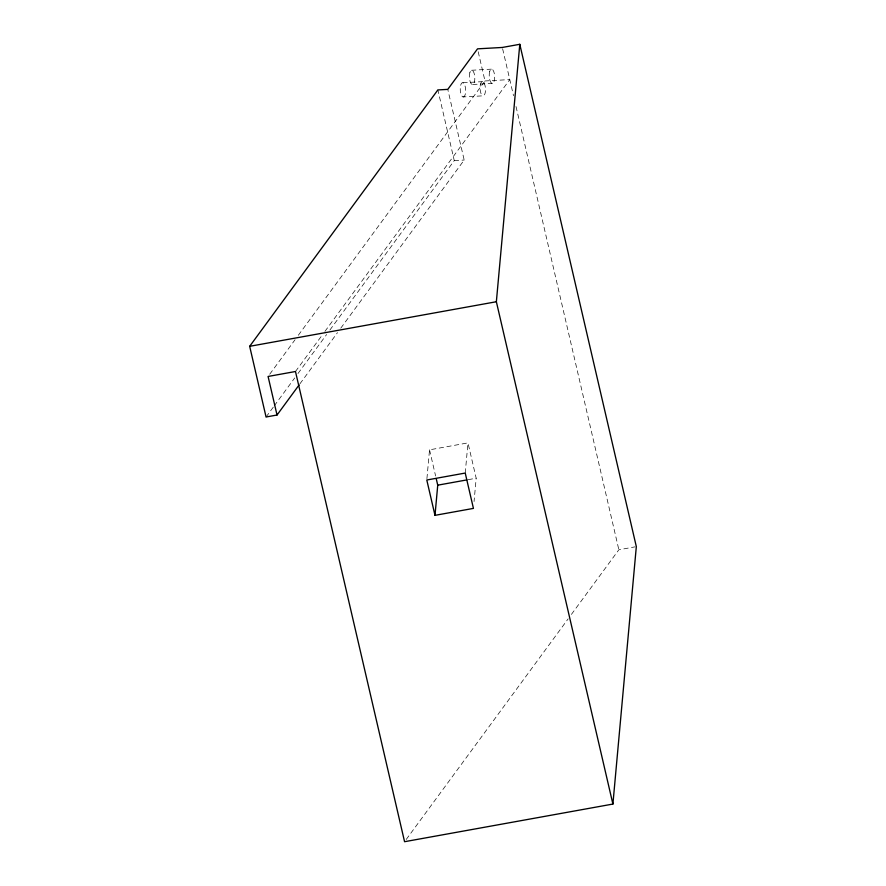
<?xml version="1.0" encoding="UTF-8"?>
<svg xmlns="http://www.w3.org/2000/svg" width="886" height="886" viewBox="0 0 886 886"><rect width="100%" height="100%" fill="white"/><g stroke="black" fill="none" stroke-linecap="round" stroke-linejoin="round"><path stroke-width="0.66" stroke-dasharray="4.43 3.32" d="M426.919 478.639L429.533 449.833L467.974 442.889L476.181 478.219L474.054 501.542M465.228 473.058L467.974 442.889M269.721 374.235L295.049 339.726M298.327 335.262L484.985 80.969L478.152 51.521M295.481 371.511L321.651 335.86M324.929 331.397L509.771 79.585L484.985 80.969M266.066 416.996L273.431 406.962M274.25 405.843L294.706 377.979M297.984 373.515L326.624 334.509M329.891 330.046L454.274 160.599L437.872 89.929M299.911 383.837L337.511 332.627M340.778 328.174L464.186 160.045L447.784 89.375M406.209 839.474L568.147 618.849M571.415 614.397L618.86 549.774L634.985 546.861M468.218 479.658L476.181 478.219M471.529 70.26L491.353 69.152M462.88 82.741L482.715 81.634M472.692 84.491L492.516 83.384M463.024 96.951A7.154 2.702 86.8 0 0 465.283 86.906A7.154 2.702 86.8 0 0 460.554 85.676A7.154 2.702 86.8 0 0 463.024 96.951L482.848 95.843A7.154 2.702 86.8 0 0 485.107 85.798A7.154 2.702 86.8 0 0 480.378 84.569A7.154 2.702 86.8 0 0 482.848 95.843M454.274 160.599L464.186 160.045M502.628 48.796L513.526 95.754M516.017 106.53L618.86 549.774M429.533 449.833L435.613 476.003M489.637 71.688A7.154 2.702 86.8 0 0 491.808 83.306A7.154 2.702 86.8 0 0 494.366 73.815A7.154 2.702 86.8 0 0 489.637 71.688M469.813 72.796A7.154 2.702 86.8 0 0 471.972 84.414A7.154 2.702 86.8 0 0 474.531 74.922A7.154 2.702 86.8 0 0 469.813 72.796"/><path stroke-width="1.33" d="M434.993 515.342L426.786 480.002L465.228 473.058L473.434 508.398L434.993 515.342L437.739 485.174L436.222 478.628M277.03 415.013L268.081 376.461L295.481 371.511L404.57 841.7L612.902 804.056L496.359 301.738L519.794 44.3L502.318 47.456L477.532 48.841L447.784 89.375L437.872 89.929L249.675 346.315L266.066 416.996L277.03 415.013L299.091 384.956M612.902 804.056L636.325 546.618L519.794 44.3M249.675 346.315L496.359 301.738M437.739 485.174L466.9 479.902"/></g></svg>
